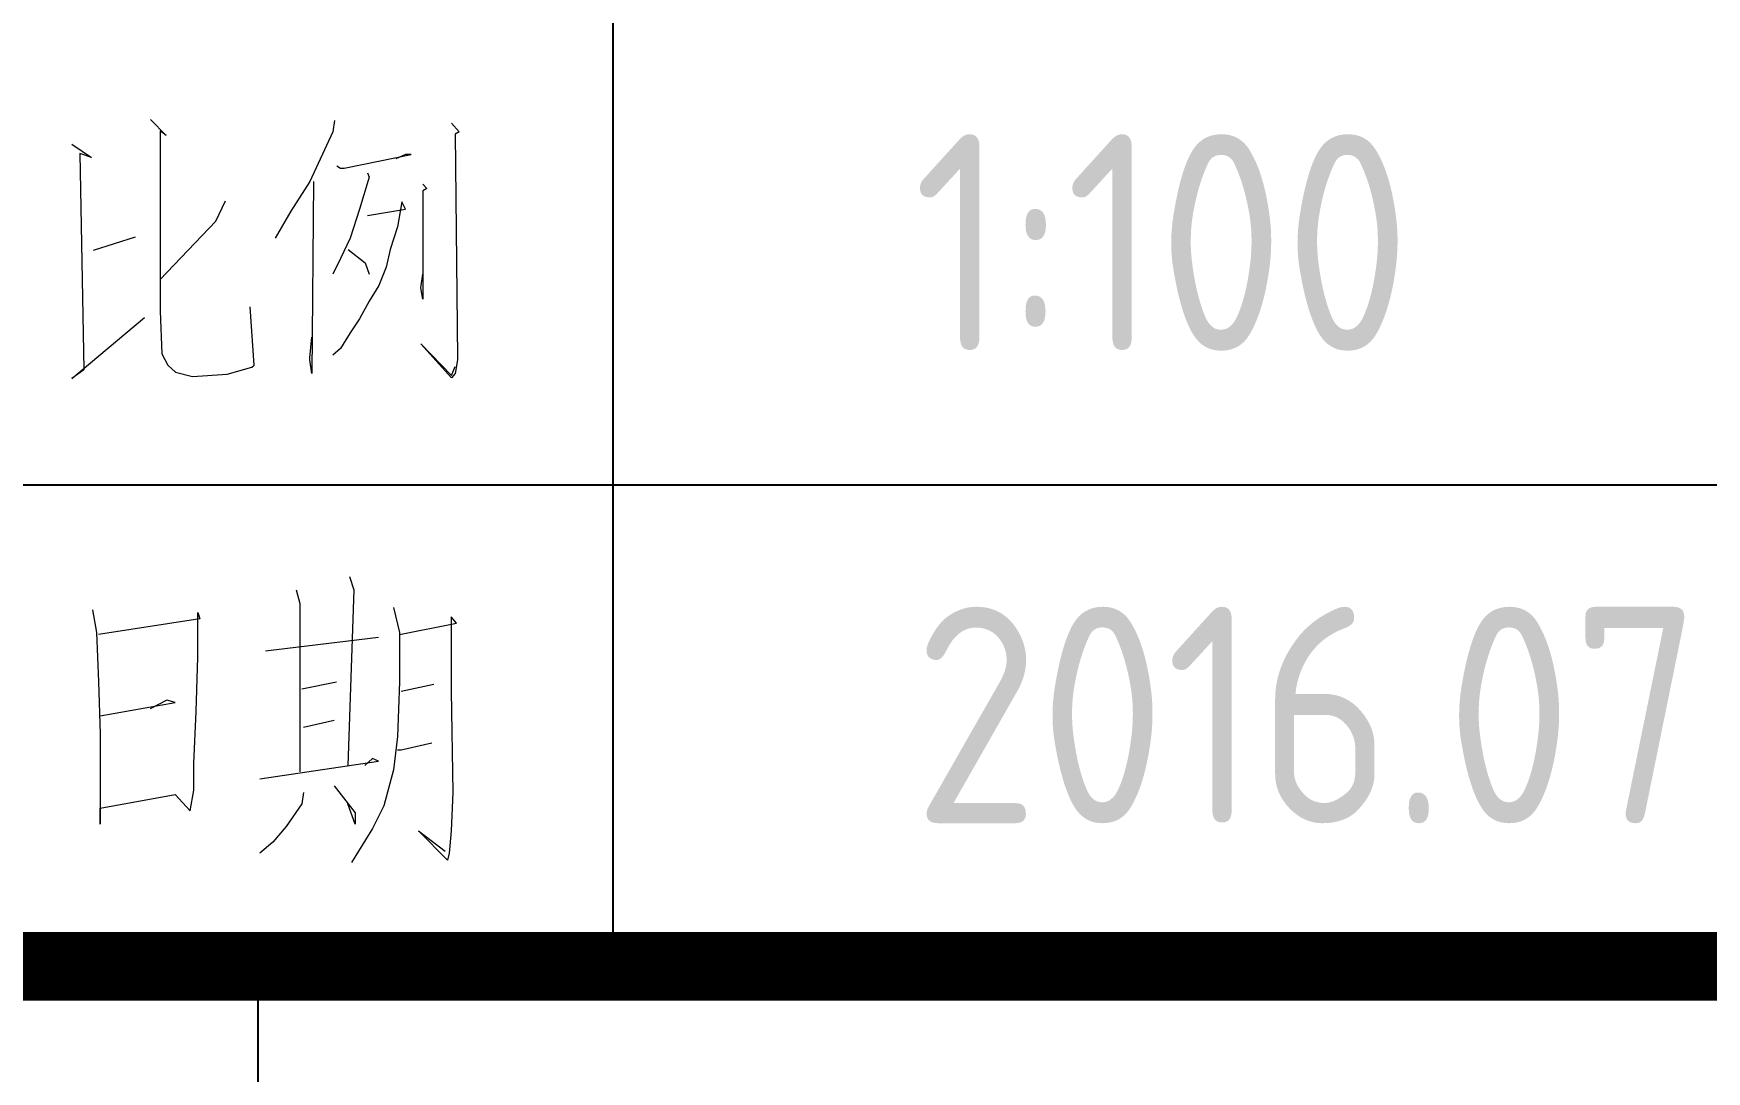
# Model space of a CAD drawing. Extents: x 170390 to 475615, y -37034 to 38097.
# Drawn here: x 453552 to 455986, y -30085 to -28574 of the extents above; entities that cross this region are included whole.
import ezdxf

# ---------------------------------------------------------------- set-up
doc = ezdxf.new("R2010")
doc.units = 0
doc.header["$LTSCALE"] = 1000
doc.header["$MEASUREMENT"] = 0
doc.layers.get('0').update_dxf_attribs({"color": 8})
doc.layers.add('PUB_TEXT', color=8, linetype='Continuous')
doc.styles.get("Standard").update_dxf_attribs({"font": 'GBENOR', "bigfont": 'GBCBIG'})

# ---------------------------------------------------------------- blocks, each defined once
blk = doc.blocks.new('GEDI_WK_A1')
at = {"color": 3}
blk.add_line((700.833, 0), (700.833, 10), dxfattribs=at)
at = {"color": 3, "const_width": 1}
blk.add_lwpolyline([(25, 10), (831, 10), (831, 584), (25, 584)], close=True, dxfattribs=at)

msp = doc.modelspace()

# ---------------------------------------------------------------- linework, layer by layer
at = {"color": 2}
for p, q in [((454395.4, -29931.7), (454395.4, -27131.7)), ((466895.4, -29231.7), (448895.4, -29231.7))]:
    msp.add_line(p, q, dxfattribs=at)
at = {"color": 7}
msp.add_line((466895.4, -29931.7), (448895.4, -29931.7), dxfattribs=at)
at = {"color": 7, "lineweight": 0}
for points in [[(453722.3, -28699.3), (453745, -28722.8), (453736.4, -28715.7), (453736.4, -28784.7), (453736.4, -28853.7), (453736.4, -28915.7), (453736.4, -28962), (453736.4, -28965.1), (453736.4, -28978.4), (453738.7, -29040.4), (453747.4, -29056.9), (453758.3, -29067), (453783.4, -29073.3), (453833.6, -29070.2), (453869.7, -29060), (453872.8, -29056.9), (453867.3, -28972.2)], [(453989.9, -28701.1), (453987.6, -28717.6), (453953.8, -28789.7), (453926.4, -28832.9), (453903.7, -28872.1)], [(454160.1, -28705), (454171.1, -28717.6), (454165.6, -28720.7), (454168.7, -29046.2), (454168.7, -29049.3), (454165.6, -29068.9), (454160.1, -29075.2), (454115.4, -29025.8), (454160.1, -29072), (454165.6, -29058.7)], [(453607.8, -28735.3), (453636, -28754.9), (453619.5, -28748.7), (453625, -29063.9), (453607.8, -29076.5), (453713.6, -28987.8)], [(453993.1, -28767), (453998.5, -28770.1), (454004, -28770.1), (454101.3, -28750.5), (454093.4, -28750.5), (454079.3, -28756.8)], [(453959.3, -28789.7), (453957, -29068.9), (453953.8, -29049.3), (453953.8, -29046.2), (453957, -29016.4)], [(454037.8, -28777.2), (454040.1, -28783.5), (454026, -28829.7), (454012.7, -28872.1), (453998.5, -28901.9), (453987.6, -28924.6)], [(454118.5, -28793.7), (454124, -28799.9), (454118.5, -28803.1), (454118.5, -28960.7), (454115.4, -28944.2), (454118.5, -28924.6)], [(453736.4, -28932.2), (453817.1, -28847.5), (453831.3, -28817.7)], [(454037.8, -28839.1), (454093.4, -28829.7), (454087.9, -28819.5), (454081.7, -28855.6), (454070.7, -28888.5), (454065.2, -28914.4), (454054.2, -28941.1), (454040.1, -28963.8), (454026, -28989.7), (454012.7, -29010.1), (453998.5, -29032.8), (453987.6, -29042.2)], [(453639.1, -28889.8), (453700.3, -28870.2)], [(454009.5, -28888.5), (454034.6, -28908.2), (454040.1, -28924.6)], [(453933.9, -29383.9), (453939.4, -29403.6), (453939.4, -29649)], [(454011.5, -29364.3), (454017.8, -29383.9), (454009.1, -29639.6)], [(453637.9, -29413), (453643.4, -29445.9), (453646.5, -29518), (453648.9, -29593.3), (453648.9, -29603.5), (453648.9, -29656.1), (453648.9, -29725.1), (453648.9, -29701.5), (453757.9, -29681.9), (453779.8, -29705.5), (453785.3, -29675.7), (453785.3, -29636.5), (453788.5, -29561.2), (453790.8, -29482), (453790.8, -29416.9), (453794, -29426.3), (453646.5, -29449)], [(454075.8, -29409.8), (454084.4, -29445.9), (454084.4, -29518), (454081.3, -29597.2), (454075.8, -29645.9), (454061.7, -29698.4), (454045.2, -29731.3), (454014.6, -29780.7)], [(454084.4, -29449), (454167.6, -29432.6), (454159.7, -29423.2), (454159.7, -29525.1), (454159.7, -29531.4), (454162.1, -29678.8), (454159.7, -29734.5), (454156.6, -29767.4), (454154.2, -29777.6), (454111.9, -29734.5), (454151.1, -29764.3)], [(453889.2, -29472.6), (454053.8, -29453)], [(453942.5, -29528.2), (453992.7, -29518)], [(454086.8, -29531.4), (454134.6, -29521.2)], [(453648.9, -29567.4), (453757.9, -29547.8), (453746.1, -29544.7), (453721.8, -29557.3)], [(453944.8, -29583.9), (453989.5, -29573.7)], [(454081.3, -29616.9), (454086.8, -29616.9), (454131.5, -29606.7)], [(453881.3, -29659.2), (454053.8, -29633.3), (454045.2, -29629.4), (454034.2, -29639.6)], [(453989.5, -29669.4), (454020.1, -29708.6), (454020.1, -29725.1), (454009.1, -29695.3)], [(453944.8, -29678.8), (453942.5, -29695.3), (453919.7, -29728.2), (453900.1, -29751), (453881.3, -29767.4)]]:
    msp.add_lwpolyline(points, dxfattribs=at)

# ---------------------------------------------------------------- block references
at = {"xscale": 100, "yscale": 100, "zscale": 100}
msp.add_blockref('GEDI_WK_A1', (383795.4, -30931.7), dxfattribs=at)

# ---------------------------------------------------------------- texts
msp.add_text('445566', height=0.01).set_placement((453648.9, -29701.5))
at = {"layer": 'PUB_TEXT'}
for s, p in [('1:100', (454832.2, -29035.9)), ('2016.07.15', (454832.2, -29723.6))]:
    msp.add_text(s, height=315, dxfattribs=at).set_placement(p)

doc.saveas('drawing.dxf')
